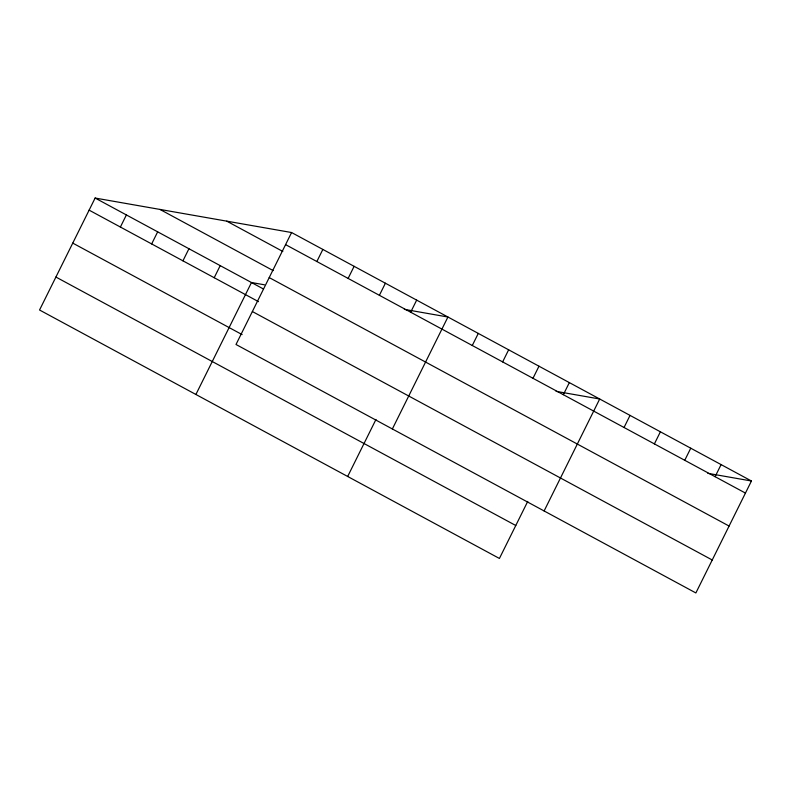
<?xml version="1.0" encoding="UTF-8"?>
<svg xmlns="http://www.w3.org/2000/svg" width="791" height="791" viewBox="0 0 791 791"><rect width="100%" height="100%" fill="white"/><g stroke="black" fill="none" stroke-linecap="round" stroke-linejoin="round"><path stroke-width="1.19" d="M291.582 232.534L236.005 344.49L695.872 592.953L751.45 480.997L291.582 232.534L95.128 198.047L39.55 310.003L499.418 558.466L527.735 501.415M120.39 227.037L126.392 214.944M151.664 243.935L157.666 231.842M182.939 260.832L188.94 248.74M214.203 277.73L220.214 265.628M195.901 394.482L251.479 282.525L264.451 284.8M316.855 261.524L322.857 249.432M348.119 278.422L354.121 266.32M379.393 295.31L385.395 283.218M410.667 312.208L416.669 300.115M347.664 476.479L375.982 419.428M392.366 428.969L447.933 317.013L404.32 309.35M472.286 345.499L478.288 333.406M502.641 361.902L508.643 349.81M532.986 378.296L538.987 366.203M563.34 394.699L569.342 382.607M544.119 510.956L599.697 399L556.083 391.347M624.04 427.496L630.041 415.404M654.394 443.889L660.396 431.797M684.749 460.293L690.751 448.2M715.094 476.686L721.095 464.594M707.836 473.334L751.45 480.997M285.581 244.627L745.448 493.09M226.75 221.154L282.822 251.449M159.96 209.427L273.182 270.601M269.217 277.582L729.084 526.045M95.128 198.047L263.403 288.972M89.126 210.149L258.489 301.648M252.369 311.535L712.236 559.998M72.762 243.104L242.125 334.603M55.914 277.048L515.781 525.511"/></g></svg>
